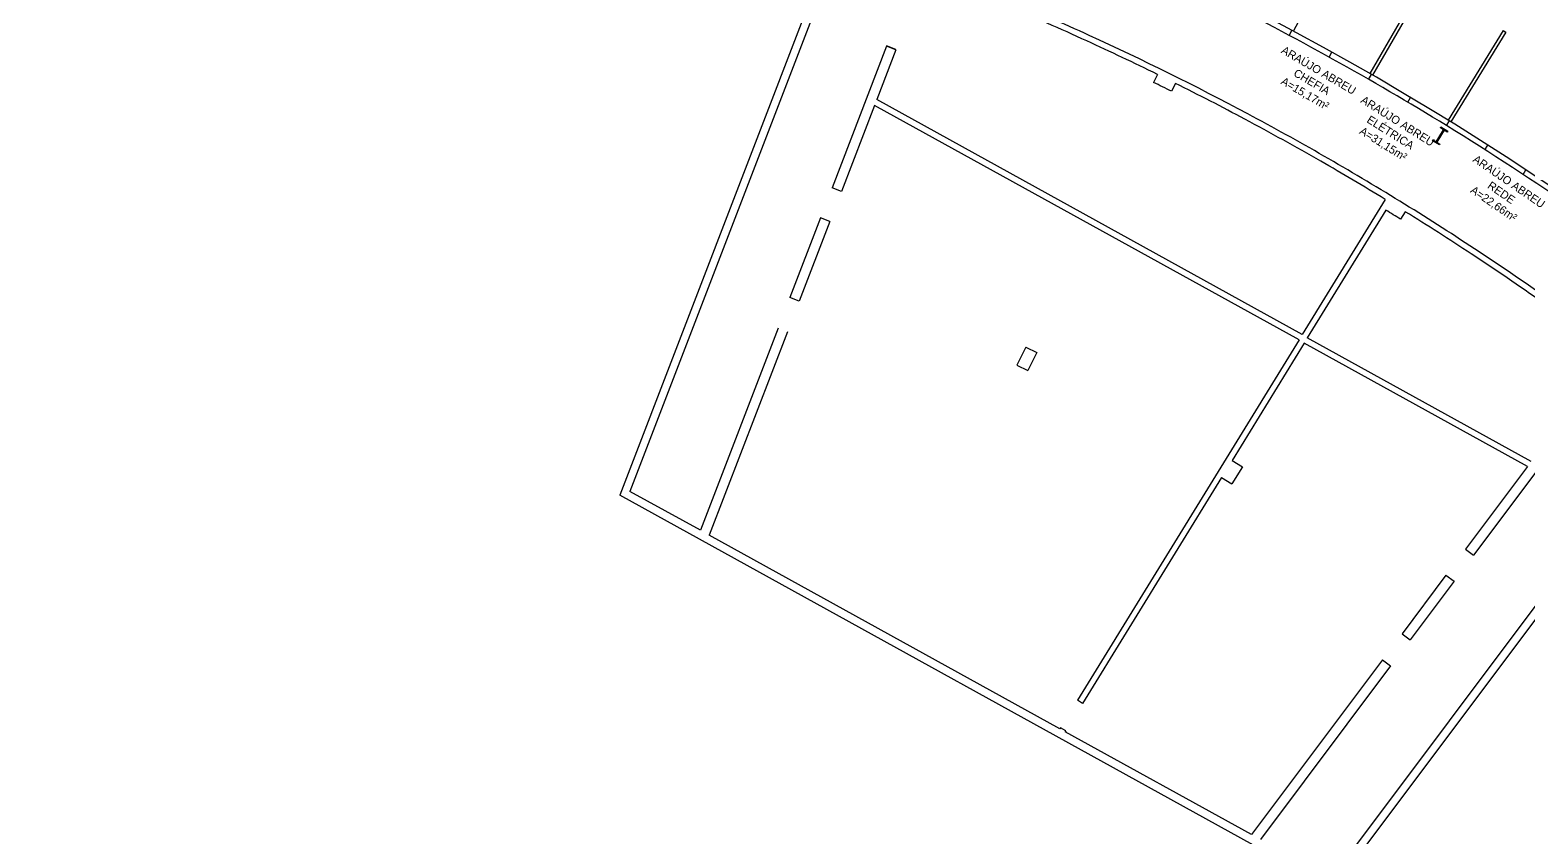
# Model space of a CAD drawing. Extents: x -15 to 8521, y -5327 to 1905.
# Drawn here: x 1843 to 5551, y -2840 to -840 of the extents above; entities that cross this region are included whole.
import ezdxf

# ---------------------------------------------------------------- set-up
doc = ezdxf.new("R2010")
doc.units = 0
for name, color, linetype in [('AR-DIV', 2, 'Continuous'), ('AR-ESQ', 2, 'Continuous'), ('AR-EST', 4, 'Continuous'), ('AR-PAR-ALV', 5, 'Continuous'), ('AR-TXT', 2, 'Continuous')]:
    doc.layers.add(name, color=color, linetype=linetype)
doc.styles.add('1-125', font='stylu.ttf', dxfattribs={"height": 0.2})

msp = doc.modelspace()

# ---------------------------------------------------------------- linework, layer by layer
at = {"layer": 'AR-DIV'}
for p, q in [((4970.403, -843.007), (5208.222, -400.331)), ((5160.057, -948.391), (5411.548, -512.953)), ((5166.984, -952.392), (5418.31, -517.242)), ((5489.839, -841.809), (5353.168, -1063.65)), ((5496.655, -846.008), (5359.981, -1067.859)), ((5489.839, -841.809), (5496.655, -846.008))]:
    msp.add_line(p, q, dxfattribs=at)
at = {"layer": 'AR-ESQ'}
for p, q in [((4960.115, -853.741), (4966.812, -841.24)), ((5058.761, -907.342), (5065.538, -895.114)), ((5156.466, -962.639), (5163.449, -950.515)), ((5253.399, -1019.276), (5260.481, -1007.407)), ((5349.468, -1077.368), (5356.625, -1065.784)), ((5444.614, -1136.963), (5451.842, -1125.622)), ((5538.819, -1198.032), (5546.155, -1186.936))]:
    msp.add_line(p, q, dxfattribs=at)
for centre, radius, start, end in [((1514.05, -7285.948), 7311.349, 52.2356563, 90.0314999), ((1510.078, -7309.508), 7319.896, 58.3643207, 63.4789403), ((1515.838, -7301.734), 7310.229, 52.3209193, 58.3707977)]:
    msp.add_arc(centre, radius, start, end, dxfattribs=at)
at = {"layer": 'AR-EST'}
msp.add_lwpolyline([(5335.72, -1080.62), (5352.748, -1091.11), (5351.437, -1093.238), (5343.774, -1088.518), (5325.416, -1118.317), (5333.079, -1123.037), (5331.767, -1125.166), (5314.739, -1114.676), (5316.051, -1112.547), (5323.713, -1117.268), (5342.071, -1087.469), (5334.409, -1082.748), (5335.72, -1080.62)], dxfattribs=at)
at = {"layer": 'AR-PAR-ALV'}
for p, q in [((3788.551, -727.84), (3302.728, -1992.502)), ((3807.45, -734.413), (3327.642, -1983.418)), ((3963.03, -880.167), (3828.185, -1231.186)), ((3986.367, -889.132), (3938.802, -1012.95)), ((3986.367, -889.132), (3963.03, -880.167)), ((3986.547, -888.666), (3963.209, -879.7)), ((4633.754, -950.388), (4623.985, -970.1)), ((4678.554, -972.591), (4668.785, -992.303)), ((3933.372, -1027.087), (3851.523, -1240.151)), ((4984.383, -1607.834), (3933.372, -1027.087)), ((4992.242, -1595.039), (3938.802, -1012.95)), ((3851.523, -1240.151), (3828.185, -1231.186)), ((5197.967, -1260.109), (4992.242, -1595.039)), ((5199.252, -1286.676), (5004.769, -1603.304)), ((5247.483, -1290.575), (5235.944, -1309.306)), ((3799.497, -1305.866), (3723.664, -1503.27)), ((3822.834, -1314.831), (3747.001, -1512.235)), ((3822.834, -1314.831), (3799.497, -1305.866)), ((3747.001, -1512.235), (3723.664, -1503.27)), ((3694.617, -1578.883), (3502.167, -2079.854)), ((3717.954, -1587.848), (3524.259, -2092.061)), ((4307.917, -1626.143), (4285.75, -1671.02)), ((4307.917, -1626.143), (4334.815, -1639.429)), ((4984.383, -1607.834), (4435.871, -2500.837)), ((4996.91, -1616.099), (4818.438, -1906.66)), ((5549.795, -1921.601), (4996.91, -1616.099)), ((5558.873, -1909.48), (5004.769, -1603.304)), ((4334.815, -1639.429), (4312.648, -1684.306)), ((4285.75, -1671.02), (4312.648, -1684.306)), ((5647.966, -1832.229), (5416.139, -2141.756)), ((5873.006, -1861.221), (5063.213, -2942.426)), ((5880.787, -1884.194), (5068.781, -2968.353)), ((4844.001, -1922.362), (4817.804, -1965.012)), ((4818.438, -1906.66), (4844.001, -1922.362)), ((5549.795, -1921.601), (5396.13, -2126.769)), ((4792.241, -1949.31), (4448.653, -2508.687)), ((4792.241, -1949.31), (4817.804, -1965.012)), ((5068.781, -2968.353), (3302.728, -1992.502)), ((3502.167, -2079.854), (3327.642, -1983.418)), ((4392.331, -2571.723), (3524.259, -2092.061)), ((5396.13, -2126.769), (5416.139, -2141.756)), ((5348.172, -2190.801), (5239.28, -2336.189)), ((5368.182, -2205.788), (5259.289, -2351.176)), ((5348.172, -2190.801), (5368.182, -2205.788)), ((5239.28, -2336.189), (5259.289, -2351.176)), ((5191.022, -2400.621), (4866.595, -2833.783)), ((5191.022, -2400.621), (5211.032, -2415.608)), ((5211.032, -2415.608), (4888.687, -2845.99)), ((4448.653, -2508.687), (4435.871, -2500.837)), ((4394, -2569.004), (4392.331, -2571.723)), ((4406.782, -2576.855), (4394, -2569.004)), ((4406.782, -2576.855), (4405.473, -2578.985)), ((4866.595, -2833.783), (4405.473, -2578.985))]:
    msp.add_line(p, q, dxfattribs=at)
for radius, start, end in [(7100, 65.4039304, 67.1426321), (7085, 65.4039304, 67.1426321), (7085, 63.8391524, 65.4039304), (7100, 61.8700279, 65.4039304), (7063, 63.4341762, 63.8397822), (7085, 61.8700279, 63.4348059), (7085, 60.1313263, 61.8700279), (7100, 60.1313263, 61.8700279), (7085, 58.6323597, 60.1313263), (7100, 56.59743, 60.1313263), (7063, 58.161572, 58.5112757), (7085, 56.59743, 58.1622018), (7085, 54.8592255, 56.59743), (7100, 54.8592255, 56.59743)]:
    msp.add_arc((1510.03, -7309.6), radius, start, end, dxfattribs=at)

# ---------------------------------------------------------------- texts
at = {"layer": 'AR-TXT', "char_height": 20, "attachment_point": 5, "style": '1-125'}
for s, insert, rotation in [('ARAÚJO ABREU\\PCHEFIA\\PA=15,17m²', (5015.29, -970.529), 329.614688), ('ARAÚJO ABREU\\PELÉTRICA\\PA=31,15m²', (5209.854, -1095.782), 327.853278), ('ARAÚJO ABREU \\PREDE\\PA=22,66m²', (5484.304, -1244.747), 325.536032)]:
    msp.add_mtext(s, dxfattribs=dict(at, insert=insert, rotation=rotation))

doc.saveas('drawing.dxf')
